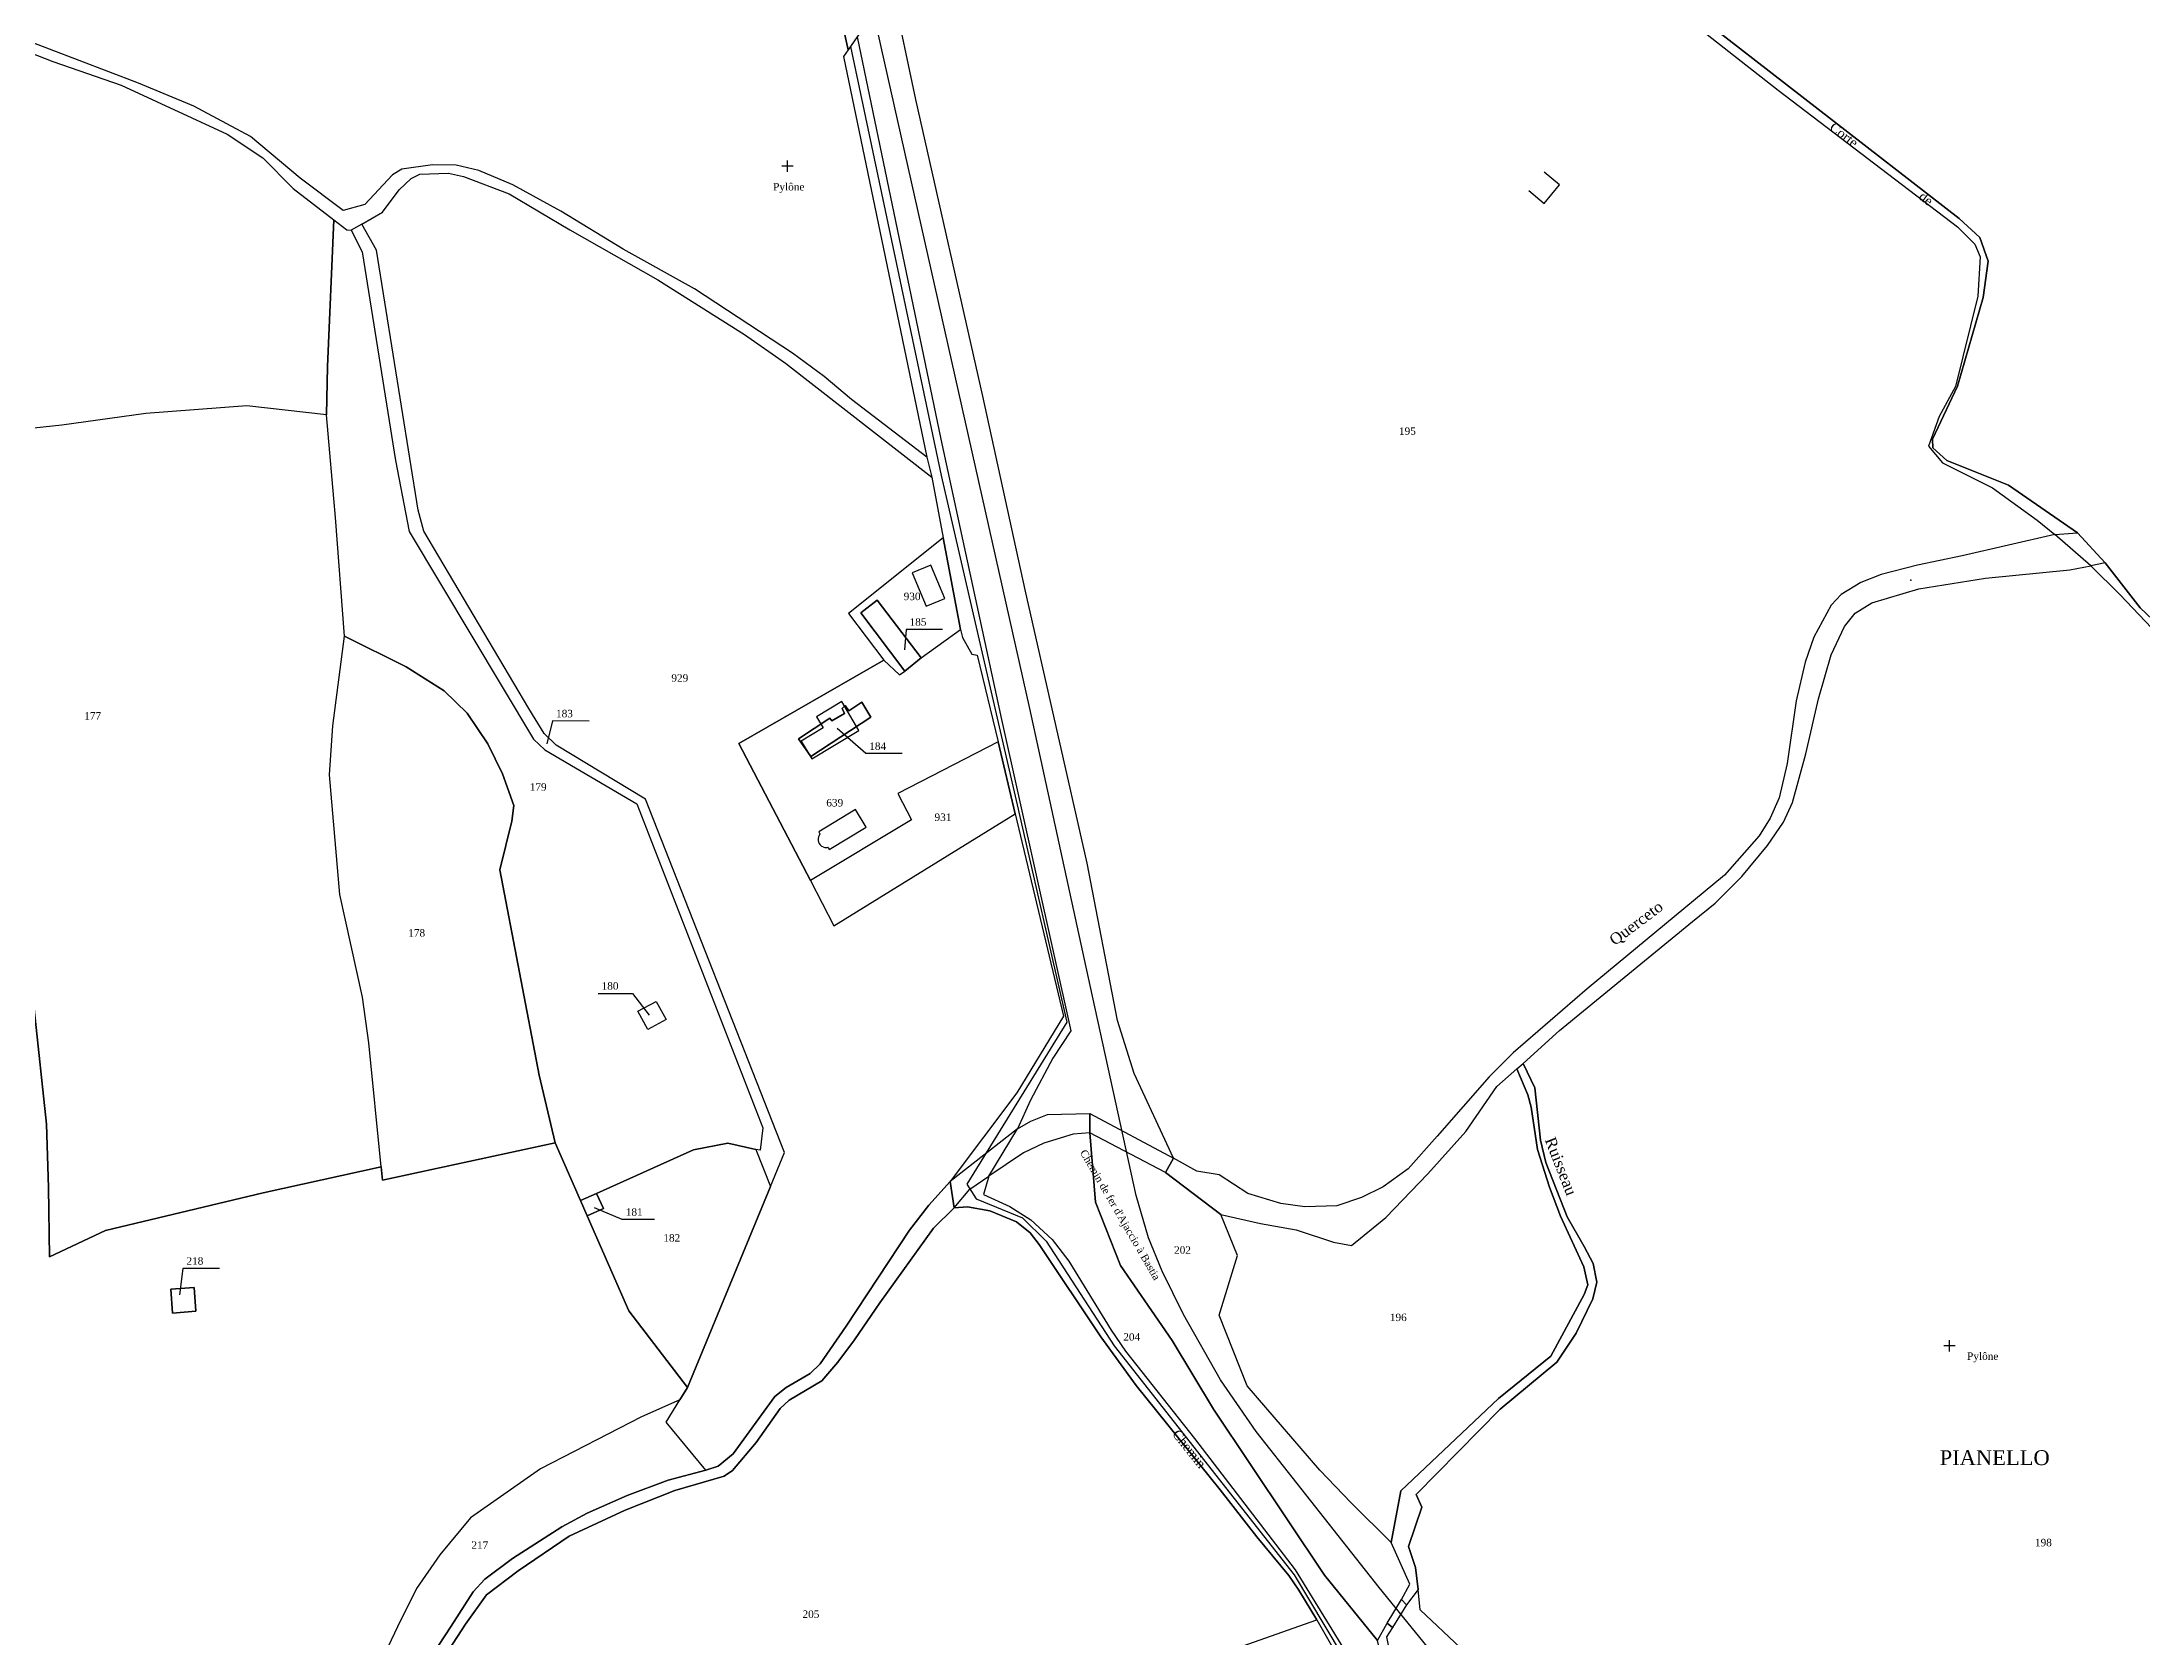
# Model space of a CAD drawing. Extents: x 1208104 to 1212743, y 6150498 to 6153217.
# Drawn here: x 1208965 to 1209529, y 6151953 to 6152381 of the extents above; entities that cross this region are included whole.
import ezdxf

# ---------------------------------------------------------------- set-up
doc = ezdxf.new("R2010")
doc.units = 0
doc.linetypes.add('CONTINU', pattern=[0])
doc.layers.get('0').update_dxf_attribs({"linetype": 'CONTINU'})
for name, color, linetype in [('1FLECHEFL', 7, 'CONTINU'), ('1LIEUDIT', 7, 'CONTINU'), ('1PARCELLE', 7, 'CONTINU'), ('1SUBDSECT', 7, 'CONTINU'), ('1TRONFLUV', 7, 'CONTINU'), ('1TROUPARCELLE', 7, 'CONTINU'), ('1ZONCOMM', 7, 'CONTINU'), ('3BATIDUR', 7, 'CONTINU'), ('3CALVAIRE', 7, 'CONTINU'), ('3CALVAIRETEX', 7, 'CONTINU'), ('3FISCLINE', 7, 'CONTINUOUS'), ('3FLECHEPAR', 7, 'CONTINU'), ('3LIEUDITTEX', 7, 'CONTINU'), ('3PARCELLETEX', 7, 'CONTINU'), ('3PISCINE', 7, 'CONTINUOUS'), ('3PONT', 7, 'CONTINU'), ('3SNCF', 7, 'CONTINU'), ('3SNCFTEX', 7, 'CONTINU'), ('3TRONFLUVTEX', 7, 'CONTINU'), ('3ZONCOMMTEX', 7, 'CONTINU')]:
    doc.layers.add(name, color=color, linetype=linetype)
doc.styles.get("Standard").update_dxf_attribs({"font": 'Times New Roman'})

# ---------------------------------------------------------------- blocks, each defined once
blk = doc.blocks.new('DETATOPO')
for points in [[(-1.5, 0), (1.5, 0)], [(0, -1.5), (0, 1.5)]]:
    blk.add_lwpolyline(points)
blk = doc.blocks.new('FLECHRU1')
blk.add_point((0, 0))

msp = doc.modelspace()

# ---------------------------------------------------------------- linework, layer by layer
at = {"layer": '1LIEUDIT'}
for points in [[(1209167.91, 6152441.97), (1209181.71, 6152379.26), (1209180.45, 6152377.42), (1209202.87, 6152269.96), (1209202.87, 6152269.96), (1209204.19, 6152264.63), (1209207.23, 6152248.34), (1209211.88, 6152223.82), (1209212.41, 6152221.65), (1209214.89, 6152217.16), (1209216.31, 6152216.86), (1209222.01, 6152193.62), (1209226.53, 6152174.31), (1209239.5, 6152120.1), (1209227, 6152099.49), (1209209.14, 6152075.77), (1209203.37, 6152069.43), (1209198.23, 6152062.67), (1209181.21, 6152036.97), (1209174.24, 6152026.82), (1209171.56, 6152024.26), (1209165.09, 6152020.5), (1209162.05, 6152018.1), (1209150.9, 6152002.7), (1209146.9, 6151999.45), (1209143.56, 6151998.38), (1209132.95, 6152011.24), (1209136.62, 6152017.24), (1209138.63, 6152020.49), (1209122.93, 6152041.09), (1209111.74, 6152066.54), (1209109.94, 6152070.67), (1209103.18, 6152086.1), (1209056.83, 6152076.11), (1209056.45, 6152079.71), (1209024.81, 6152072.68), (1208982.53, 6152062.62), (1208967.53, 6152055.58), (1208967.18, 6152074.17), (1208966.67, 6152091.16), (1208963.41, 6152122.07)], [(1209167.91, 6152441.97), (1209181.71, 6152379.26), (1209180.45, 6152377.42), (1209202.87, 6152269.96), (1209202.87, 6152269.96), (1209204.19, 6152264.63), (1209207.23, 6152248.34), (1209211.88, 6152223.82), (1209212.41, 6152221.65), (1209214.89, 6152217.16), (1209216.31, 6152216.86), (1209222.01, 6152193.62), (1209226.53, 6152174.31), (1209239.5, 6152120.1), (1209227, 6152099.49), (1209209.14, 6152075.77), (1209210.13, 6152068.65), (1209213.76, 6152068.97), (1209219.74, 6152067.86), (1209226.91, 6152064.9), (1209230.54, 6152062), (1209232.94, 6152058.89), (1209249.55, 6152034.07), (1209258.98, 6152021.06), (1209281.57, 6151993.08), (1209291.33, 6151980.47), (1209299.97, 6151970.08), (1209302.66, 6151966.12), (1209307.42, 6151958.17), (1209316.43, 6151942.56)], [(1209538.27, 6152220.2), (1209528.35, 6152229.64), (1209518.92, 6152241.71), (1209511.55, 6152249.73), (1209493.03, 6152262.46), (1209476.44, 6152269.14), (1209472.74, 6152272.51), (1209472.61, 6152274.84), (1209479.32, 6152289.08), (1209486.2, 6152312.83), (1209487.53, 6152322.6), (1209485.34, 6152328.88), (1209479.77, 6152334.03), (1209404.12, 6152392.78)], [(1209056.74, 6151928.26), (1209075.24, 6151956.47), (1209081.12, 6151965.74), (1209084.27, 6151969.11), (1209091.7, 6151974.68), (1209104.9, 6151983.17), (1209111.68, 6151986.79), (1209122.43, 6151991.55), (1209133.47, 6151995.61), (1209143.56, 6151998.38), (1209132.95, 6152011.24), (1209136.62, 6152017.24), (1209138.63, 6152020.49), (1209122.93, 6152041.09), (1209111.74, 6152066.54), (1209109.94, 6152070.67), (1209103.18, 6152086.1), (1209056.83, 6152076.11), (1209056.45, 6152079.71), (1209024.81, 6152072.68), (1208982.53, 6152062.62), (1208967.53, 6152055.58), (1208967.18, 6152074.17), (1208966.67, 6152091.16), (1208963.41, 6152122.07)], [(1209056.74, 6151928.26), (1209075.24, 6151956.47), (1209081.12, 6151965.74), (1209084.27, 6151969.11), (1209091.7, 6151974.68), (1209104.9, 6151983.17), (1209111.68, 6151986.79), (1209122.43, 6151991.55), (1209133.47, 6151995.61), (1209143.56, 6151998.38), (1209146.9, 6151999.45), (1209150.9, 6152002.7), (1209162.05, 6152018.1), (1209165.09, 6152020.5), (1209171.56, 6152024.26), (1209174.24, 6152026.82), (1209181.21, 6152036.97), (1209198.23, 6152062.67), (1209203.37, 6152069.43), (1209209.14, 6152075.77), (1209209.14, 6152075.77), (1209210.13, 6152068.65), (1209213.76, 6152068.97), (1209219.74, 6152067.86), (1209226.91, 6152064.9), (1209230.54, 6152062), (1209232.94, 6152058.89), (1209249.55, 6152034.07), (1209258.98, 6152021.06), (1209281.57, 6151993.08), (1209291.33, 6151980.47), (1209299.97, 6151970.08), (1209302.66, 6151966.12), (1209307.42, 6151958.17), (1209316.43, 6151942.56)]]:
    msp.add_lwpolyline(points, dxfattribs=at)
at = {"layer": '1PARCELLE'}
for points in [[(1209171.75, 6152448.15), (1209184.03, 6152386.4), (1209185.69, 6152387.79), (1209186.5, 6152385.87), (1209184.18, 6152382.69), (1209181.71, 6152379.26), (1209167.91, 6152441.97), (1209163.14, 6152454.23), (1209152.25, 6152474.33), (1209134.26, 6152507.43), (1209114.42, 6152547.58), (1209121.6, 6152552.07), (1209134.98, 6152518.01), (1209138.26, 6152511.41), (1209171.75, 6152448.15)], [(1209160.88, 6152074.45), (1209164.67, 6152083.55), (1209127.39, 6152178.27), (1209103.37, 6152192.74), (1209100.16, 6152195.94), (1209096.09, 6152202.59), (1209067.88, 6152250.16), (1209066.4, 6152255.81), (1209055.18, 6152325.5), (1209051.26, 6152332.52), (1209056.83, 6152335.7), (1209061.27, 6152341.66), (1209064.5, 6152344.7), (1209066.81, 6152345.94), (1209074.49, 6152346.14), (1209078.59, 6152345.29), (1209090.82, 6152340.64), (1209107.07, 6152331.01), (1209130.68, 6152317.6), (1209153.9, 6152302.87), (1209164.89, 6152295.23), (1209204.19, 6152264.63), (1209207.23, 6152248.34), (1209181.86, 6152228.06), (1209191.31, 6152215.53), (1209152.41, 6152193.23), (1209171.6, 6152156.49), (1209177.86, 6152144.28), (1209226.53, 6152174.31), (1209239.5, 6152120.1), (1209227, 6152099.49), (1209209.14, 6152075.77), (1209203.37, 6152069.43), (1209198.23, 6152062.67), (1209181.21, 6152036.97), (1209174.24, 6152026.82), (1209171.56, 6152024.26), (1209165.09, 6152020.5), (1209162.05, 6152018.1), (1209150.9, 6152002.7), (1209146.9, 6151999.45), (1209143.56, 6151998.38), (1209132.95, 6152011.24), (1209136.62, 6152017.24), (1209138.63, 6152020.49), (1209160.88, 6152074.45)], [(1209103.18, 6152086.1), (1209098.87, 6152104.31), (1209088.33, 6152159.32), (1209091.55, 6152172.38), (1209092.09, 6152176.63), (1209089.03, 6152185.12), (1209085.07, 6152193.1), (1209079.52, 6152201.33), (1209073.36, 6152207.32), (1209063.15, 6152213.74), (1209046.59, 6152222.02), (1209044.24, 6152253.84), (1209041.78, 6152281.38), (1209042.04, 6152294.31), (1209043.75, 6152333.68), (1209047.21, 6152330.99), (1209048.4, 6152330.84), (1209051.34, 6152325.09), (1209060.31, 6152269.13), (1209063.94, 6152250.03), (1209097.31, 6152194.42), (1209100.34, 6152191.51), (1209125.08, 6152177.02), (1209158.83, 6152090.13), (1209158.17, 6152084.19), (1209156.97, 6152084.33), (1209149.45, 6152086.03), (1209140.26, 6152084.21), (1209114.24, 6152072.55), (1209109.94, 6152070.67), (1209103.18, 6152086.1)], [(1209160.88, 6152074.45), (1209164.67, 6152083.55), (1209127.39, 6152178.27), (1209103.37, 6152192.74), (1209100.16, 6152195.94), (1209096.09, 6152202.59), (1209067.88, 6152250.16), (1209066.4, 6152255.81), (1209055.18, 6152325.5), (1209051.26, 6152332.52), (1209048.4, 6152330.84), (1209051.34, 6152325.09), (1209060.31, 6152269.13), (1209063.94, 6152250.03), (1209097.31, 6152194.42), (1209100.34, 6152191.51), (1209125.08, 6152177.02), (1209158.83, 6152090.13), (1209158.17, 6152084.19), (1209156.97, 6152084.33), (1209160.88, 6152074.45)], [(1209207.23, 6152248.34), (1209181.86, 6152228.06), (1209191.31, 6152215.53), (1209195.51, 6152211.66), (1209196.91, 6152212.62), (1209185.09, 6152228.23), (1209189.52, 6152231.66), (1209201.34, 6152216.15), (1209211.88, 6152223.82), (1209207.23, 6152248.34)], [(1209201.34, 6152216.15), (1209196.91, 6152212.62), (1209185.09, 6152228.23), (1209189.52, 6152231.66), (1209201.34, 6152216.15)], [(1209103.18, 6152086.1), (1209056.83, 6152076.11), (1209056.45, 6152079.71), (1209053.12, 6152112.96), (1209051.49, 6152125.2), (1209045.4, 6152152.7), (1209042.64, 6152184.82), (1209043.46, 6152197.97), (1209046.59, 6152222.02), (1209063.15, 6152213.74), (1209073.36, 6152207.32), (1209079.52, 6152201.33), (1209085.07, 6152193.1), (1209089.03, 6152185.12), (1209092.09, 6152176.63), (1209091.55, 6152172.38), (1209088.33, 6152159.32), (1209098.87, 6152104.31), (1209103.18, 6152086.1)], [(1209152.41, 6152193.23), (1209191.31, 6152215.53), (1209195.51, 6152211.66), (1209196.91, 6152212.62), (1209201.34, 6152216.15), (1209211.88, 6152223.82), (1209212.41, 6152221.65), (1209214.89, 6152217.16), (1209216.31, 6152216.86), (1209222.01, 6152193.62), (1209195.03, 6152179.78), (1209198.76, 6152172.73), (1209171.6, 6152156.49), (1209152.41, 6152193.23)], [(1209176.86, 6152200.04), (1209168.43, 6152194.49), (1209171.69, 6152189.75), (1209187.84, 6152200.27), (1209185.37, 6152204.26), (1209181.95, 6152202), (1209180.92, 6152203.37), (1209180.13, 6152202.63), (1209180.78, 6152201.25), (1209177.38, 6152199.29), (1209176.86, 6152200.04)], [(1209171.6, 6152156.49), (1209177.86, 6152144.28), (1209226.53, 6152174.31), (1209222.01, 6152193.62), (1209195.03, 6152179.78), (1209198.76, 6152172.73), (1209171.6, 6152156.49)], [(1209128.02, 6152116.54), (1209125.32, 6152121.4), (1209130.2, 6152123.99), (1209132.9, 6152119.24), (1209128.02, 6152116.54)], [(1209327.42, 6151978.94), (1209316.65, 6151989.55), (1209308.28, 6151998.37), (1209288.79, 6152020.91), (1209281.26, 6152039.86), (1209286.19, 6152055.95), (1209281.7, 6152066.9), (1209292.37, 6152064.49), (1209301.95, 6152062.83), (1209311.97, 6152059.46), (1209316.72, 6152058.6), (1209325.98, 6152066.08), (1209337.28, 6152077.78), (1209347.47, 6152089.18), (1209355.72, 6152101.21), (1209361.09, 6152105.94), (1209364.07, 6152098.98), (1209364.92, 6152095.71), (1209366.64, 6152084.35), (1209369.84, 6152074.26), (1209372.86, 6152066.44), (1209379.09, 6152052.85), (1209380.18, 6152048.01), (1209379.13, 6152045.46), (1209370.27, 6152028.9), (1209356.18, 6152017.6), (1209329.99, 6151992.75), (1209327.42, 6151978.94)], [(1209160.88, 6152074.45), (1209138.63, 6152020.49), (1209122.93, 6152041.09), (1209111.74, 6152066.54), (1209116.09, 6152068.49), (1209114.24, 6152072.55), (1209140.26, 6152084.21), (1209149.45, 6152086.03), (1209156.97, 6152084.33), (1209160.88, 6152074.45)], [(1209111.74, 6152066.54), (1209109.94, 6152070.67), (1209114.24, 6152072.55), (1209116.09, 6152068.49), (1209111.74, 6152066.54)], [(1209006.32, 6152047.32), (1209000.02, 6152046.88), (1209000.51, 6152040.48), (1209006.76, 6152040.95), (1209006.32, 6152047.32)], [(1209143.56, 6151998.38), (1209132.95, 6152011.24), (1209136.62, 6152017.24), (1209126.27, 6152012.67), (1209099.23, 6151998.7), (1209080.39, 6151985.54), (1209072.18, 6151975.6), (1209065.93, 6151966.62), (1209060.8, 6151956.35), (1209055.85, 6151945.77), (1209051.83, 6151933.22), (1209045.97, 6151914.62), (1209056.74, 6151928.26), (1209075.24, 6151956.47), (1209081.12, 6151965.74), (1209084.27, 6151969.11), (1209091.7, 6151974.68), (1209104.9, 6151983.17), (1209111.68, 6151986.79), (1209122.43, 6151991.55), (1209133.47, 6151995.61), (1209143.56, 6151998.38)]]:
    msp.add_lwpolyline(points, close=True, dxfattribs=at)
for points in [[(1209167.91, 6152441.97), (1209181.71, 6152379.26), (1209180.45, 6152377.42), (1209202.87, 6152269.96), (1209182.62, 6152285.45), (1209182.62, 6152285.45), (1209175.3, 6152291.65), (1209166.81, 6152297.92), (1209140.53, 6152315.18), (1209121.34, 6152325.79), (1209104.65, 6152336.02), (1209091.82, 6152343.08), (1209082.66, 6152346.84), (1209076.61, 6152348.34), (1209070.19, 6152348.39), (1209061.98, 6152347.23), (1209059.53, 6152345.7), (1209052.05, 6152337.75), (1209046.27, 6152336.15), (1209034.71, 6152344.8), (1209021.37, 6152356), (1209006.21, 6152364.15), (1208991.33, 6152370.33), (1208959.49, 6152382.5)], [(1209356.83, 6151940.52), (1209335.19, 6151960.85), (1209334.61, 6151966.33), (1209331.53, 6151962.18), (1209330.13, 6151963.64), (1209332.39, 6151967.72), (1209327.42, 6151978.94), (1209316.65, 6151989.55), (1209308.28, 6151998.37), (1209288.79, 6152020.91), (1209281.26, 6152039.86), (1209286.19, 6152055.95), (1209281.7, 6152066.9), (1209266.83, 6152078.15), (1209269.04, 6152082.04), (1209258.46, 6152104.68), (1209254.03, 6152118.9), (1209245.83, 6152161.08), (1209229.23, 6152234.42), (1209217.86, 6152286.33), (1209199.93, 6152365.96), (1209193.69, 6152395.11)], [(1209403.51, 6152390.19), (1209431.18, 6152368.42), (1209479.31, 6152331.77), (1209484.01, 6152327.11), (1209485.36, 6152323.76), (1209484.76, 6152313.18), (1209478.77, 6152288.99), (1209474.42, 6152280.88), (1209471.54, 6152272.96), (1209475.26, 6152268.52), (1209488.69, 6152261.78), (1209500.69, 6152253.09), (1209505.4, 6152249.25), (1209480.58, 6152243.57), (1209468.63, 6152241.07), (1209458.85, 6152238.53), (1209453.4, 6152236.39), (1209448.09, 6152233.14), (1209445.41, 6152230.27), (1209440.82, 6152221.74), (1209438.46, 6152215), (1209436.07, 6152204.68), (1209433.64, 6152187.83), (1209431.51, 6152178.67), (1209429.05, 6152173.18), (1209426.08, 6152168.45), (1209416.82, 6152157.94), (1209379.94, 6152127.39), (1209360.13, 6152110.23), (1209353.7, 6152103.82), (1209339.71, 6152087.87), (1209331.98, 6152079.18), (1209325.23, 6152074.36), (1209319.45, 6152071.46), (1209312.81, 6152069.2), (1209304.22, 6152068.99), (1209297.81, 6152069.86), (1209288.97, 6152072.56), (1209281.25, 6152077.56), (1209275.31, 6152078.48), (1209269.04, 6152082.04), (1209269.04, 6152082.04), (1209258.46, 6152104.68), (1209254.03, 6152118.9), (1209245.83, 6152161.08), (1209229.23, 6152234.42), (1209217.86, 6152286.33), (1209199.93, 6152365.96), (1209193.69, 6152395.11)], [(1209184.18, 6152382.69), (1209206.63, 6152274.82), (1209222.87, 6152199.65), (1209241.51, 6152116.13), (1209236.66, 6152108.81), (1209230.66, 6152097.58), (1209227.12, 6152089.92), (1209230.71, 6152091.92), (1209235.18, 6152093.68), (1209246.59, 6152094.03), (1209246.55, 6152088.77), (1209246.55, 6152088.77), (1209248.07, 6152070.17), (1209254.76, 6152053.18), (1209268.62, 6152033.07), (1209279.71, 6152014.72), (1209309.55, 6151970.21), (1209323.7, 6151952.69), (1209326.33, 6151957.27), (1209327.77, 6151956.14), (1209326.16, 6151953.6), (1209327.34, 6151947.78)], [(1208958.09, 6152380.18), (1208968.35, 6152376.13), (1208986.68, 6152369.76), (1209015.19, 6152356.6), (1209024.68, 6152350.29), (1209032.89, 6152342.07), (1209043.75, 6152333.68), (1209042.04, 6152294.31), (1209041.78, 6152281.38), (1209020.45, 6152283.8), (1208993.32, 6152281.67), (1208970.84, 6152278.62), (1208942.38, 6152275.51)], [(1208963.41, 6152122.07), (1208966.67, 6152091.16), (1208967.18, 6152074.17), (1208967.53, 6152055.58), (1208982.53, 6152062.62), (1209024.81, 6152072.68), (1209056.45, 6152079.71), (1209053.12, 6152112.96), (1209051.49, 6152125.2), (1209045.4, 6152152.7), (1209042.64, 6152184.82), (1209043.46, 6152197.97), (1209046.59, 6152222.02), (1209044.24, 6152253.84), (1209041.78, 6152281.38), (1209041.78, 6152281.38), (1209020.45, 6152283.8), (1208993.32, 6152281.67), (1208970.84, 6152278.62), (1208942.38, 6152275.51)], [(1209356.83, 6151940.52), (1209335.19, 6151960.85), (1209334.61, 6151966.33), (1209333.9, 6151972.25), (1209332.05, 6151977.87), (1209335.59, 6151988.4), (1209334.15, 6151991.77), (1209356.61, 6152014.67), (1209371.82, 6152027.29), (1209376.99, 6152035.1), (1209381.53, 6152044.3), (1209382.57, 6152048.72), (1209381.58, 6152053.73), (1209379.18, 6152058.36), (1209374.58, 6152066.32), (1209368.91, 6152080.88), (1209367.46, 6152086.82), (1209365.98, 6152100.84), (1209362.8, 6152107.43), (1209372.58, 6152116.29), (1209408.19, 6152145.44), (1209414.3, 6152150.4), (1209421.44, 6152157.53), (1209428.34, 6152165.82), (1209432.69, 6152172.1), (1209435.05, 6152177.35), (1209438.62, 6152190.44), (1209441.99, 6152205.21), (1209445.43, 6152216.98), (1209449.05, 6152224.56), (1209451.83, 6152228.21), (1209456.31, 6152230.95), (1209468.95, 6152234.72), (1209486.79, 6152237.59), (1209509.43, 6152239.81), (1209515.11, 6152240.85), (1209522.96, 6152233.07), (1209536.44, 6152218.91)], [(1208963.41, 6152122.07), (1208966.67, 6152091.16), (1208967.18, 6152074.17), (1208967.53, 6152055.58), (1208982.53, 6152062.62), (1209024.81, 6152072.68), (1209056.45, 6152079.71), (1209056.83, 6152076.11), (1209103.18, 6152086.1), (1209109.94, 6152070.67), (1209111.74, 6152066.54), (1209122.93, 6152041.09), (1209138.63, 6152020.49), (1209136.62, 6152017.24), (1209126.27, 6152012.67), (1209099.23, 6151998.7), (1209080.39, 6151985.54), (1209072.18, 6151975.6), (1209065.93, 6151966.62), (1209060.8, 6151956.35), (1209055.85, 6151945.77)], [(1209323.7, 6151952.69), (1209309.55, 6151970.21), (1209279.71, 6152014.72), (1209268.62, 6152033.07), (1209254.76, 6152053.18), (1209248.07, 6152070.17), (1209246.55, 6152088.77), (1209246.55, 6152088.77), (1209242.09, 6152088.47), (1209234.19, 6152086.04), (1209228.8, 6152083.43), (1209219.49, 6152077.19), (1209218.04, 6152072.28), (1209225.1, 6152069.08), (1209230.7, 6152065.44), (1209236.43, 6152060.19), (1209240.94, 6152054.36), (1209252.25, 6152035.85), (1209256.14, 6152030.29), (1209274.62, 6152006.8), (1209301.69, 6151971.64), (1209319.14, 6151943.12)], [(1209276.82, 6151947.35), (1209307.42, 6151958.17), (1209302.66, 6151966.12), (1209299.97, 6151970.08), (1209291.33, 6151980.47), (1209281.57, 6151993.08), (1209258.98, 6152021.06), (1209249.55, 6152034.07), (1209232.94, 6152058.89), (1209230.54, 6152062), (1209226.91, 6152064.9), (1209219.74, 6152067.86), (1209213.76, 6152068.97), (1209210.13, 6152068.65), (1209204.62, 6152063.26), (1209190.23, 6152043.22), (1209183.47, 6152033.28), (1209178.97, 6152027.28), (1209174.68, 6152022.25), (1209165.95, 6152017.11), (1209163.49, 6152014.88), (1209157.03, 6152005.74), (1209150.7, 6151998.25), (1209148.48, 6151996.72), (1209135.21, 6151992.87), (1209121.88, 6151987.59), (1209106.92, 6151980.66), (1209093.21, 6151971.38), (1209084.68, 6151964.94), (1209079.04, 6151957), (1209051.76, 6151914.97)], [(1209276.82, 6151947.35), (1209307.42, 6151958.17), (1209316.43, 6151942.56)]]:
    msp.add_lwpolyline(points, dxfattribs=at)
at = {"layer": '1SUBDSECT'}
msp.add_lwpolyline([(1209404.12, 6152392.78), (1209479.77, 6152334.03), (1209485.34, 6152328.88), (1209487.53, 6152322.6), (1209486.2, 6152312.83), (1209479.32, 6152289.08), (1209472.61, 6152274.84), (1209472.74, 6152272.51), (1209476.44, 6152269.14), (1209493.03, 6152262.46), (1209511.55, 6152249.73), (1209518.92, 6152241.71), (1209528.35, 6152229.64), (1209538.27, 6152220.2)], dxfattribs=at)
at = {"layer": '1TRONFLUV'}
for points in [[(1209362.8, 6152107.43), (1209372.58, 6152116.29), (1209408.19, 6152145.44), (1209414.3, 6152150.4), (1209421.44, 6152157.53), (1209428.34, 6152165.82), (1209432.69, 6152172.1), (1209435.05, 6152177.35), (1209438.62, 6152190.44), (1209441.99, 6152205.21), (1209445.43, 6152216.98), (1209449.05, 6152224.56), (1209451.83, 6152228.21), (1209456.31, 6152230.95), (1209468.95, 6152234.72), (1209486.79, 6152237.59), (1209509.43, 6152239.81), (1209515.11, 6152240.85), (1209505.4, 6152249.25), (1209480.58, 6152243.57), (1209468.63, 6152241.07), (1209458.85, 6152238.53), (1209453.4, 6152236.39), (1209448.09, 6152233.14), (1209445.41, 6152230.27), (1209440.82, 6152221.74), (1209438.46, 6152215), (1209436.07, 6152204.68), (1209433.64, 6152187.83), (1209431.51, 6152178.67), (1209429.05, 6152173.18), (1209426.08, 6152168.45), (1209416.82, 6152157.94), (1209379.94, 6152127.39), (1209360.13, 6152110.23), (1209353.7, 6152103.82), (1209339.71, 6152087.87), (1209331.98, 6152079.18), (1209325.23, 6152074.36), (1209319.45, 6152071.46), (1209312.81, 6152069.2), (1209304.22, 6152068.99), (1209297.81, 6152069.86), (1209288.97, 6152072.56), (1209281.25, 6152077.56), (1209275.31, 6152078.48), (1209269.04, 6152082.04), (1209266.83, 6152078.15), (1209281.7, 6152066.9), (1209292.37, 6152064.49), (1209301.95, 6152062.83), (1209311.97, 6152059.46), (1209316.72, 6152058.6), (1209325.98, 6152066.08), (1209337.28, 6152077.78), (1209347.47, 6152089.18), (1209355.72, 6152101.21), (1209361.09, 6152105.94), (1209362.8, 6152107.43)], [(1209361.09, 6152105.94), (1209362.8, 6152107.43), (1209365.98, 6152100.84), (1209367.46, 6152086.82), (1209368.91, 6152080.88), (1209374.58, 6152066.32), (1209379.18, 6152058.36), (1209381.58, 6152053.73), (1209382.57, 6152048.72), (1209381.53, 6152044.3), (1209376.99, 6152035.1), (1209371.82, 6152027.29), (1209356.61, 6152014.67), (1209334.15, 6151991.77), (1209335.59, 6151988.4), (1209332.05, 6151977.87), (1209333.9, 6151972.25), (1209334.61, 6151966.33), (1209331.53, 6151962.18), (1209330.13, 6151963.64), (1209332.39, 6151967.72), (1209327.42, 6151978.94), (1209329.99, 6151992.75), (1209356.18, 6152017.6), (1209370.27, 6152028.9), (1209379.13, 6152045.46), (1209380.18, 6152048.01), (1209379.09, 6152052.85), (1209372.86, 6152066.44), (1209369.84, 6152074.26), (1209366.64, 6152084.35), (1209364.92, 6152095.71), (1209364.07, 6152098.98), (1209361.09, 6152105.94)], [(1209246.59, 6152094.03), (1209246.55, 6152088.77), (1209242.09, 6152088.47), (1209234.19, 6152086.04), (1209228.8, 6152083.43), (1209219.49, 6152077.19), (1209227.12, 6152089.92), (1209230.71, 6152091.92), (1209235.18, 6152093.68), (1209246.59, 6152094.03)], [(1209323.7, 6151952.69), (1209326.33, 6151957.27), (1209327.77, 6151956.14), (1209326.16, 6151953.6), (1209327.34, 6151947.78), (1209326.3, 6151939.15), (1209325.02, 6151947.3), (1209323.7, 6151952.69)]]:
    msp.add_lwpolyline(points, close=True, dxfattribs=at)
msp.add_lwpolyline([(1209051.76, 6151914.97), (1209079.04, 6151957), (1209084.68, 6151964.94), (1209093.21, 6151971.38), (1209106.92, 6151980.66), (1209121.88, 6151987.59), (1209135.21, 6151992.87), (1209148.48, 6151996.72), (1209150.7, 6151998.25), (1209157.03, 6152005.74), (1209163.49, 6152014.88), (1209165.95, 6152017.11), (1209174.68, 6152022.25), (1209178.97, 6152027.28), (1209183.47, 6152033.28), (1209190.23, 6152043.22), (1209204.62, 6152063.26), (1209210.13, 6152068.65), (1209209.14, 6152075.77), (1209203.37, 6152069.43), (1209198.23, 6152062.67), (1209181.21, 6152036.97), (1209174.24, 6152026.82), (1209171.56, 6152024.26), (1209165.09, 6152020.5), (1209162.05, 6152018.1), (1209150.9, 6152002.7), (1209146.9, 6151999.45), (1209143.56, 6151998.38), (1209133.47, 6151995.61), (1209122.43, 6151991.55), (1209111.68, 6151986.79), (1209104.9, 6151983.17), (1209091.7, 6151974.68), (1209084.27, 6151969.11), (1209081.12, 6151965.74), (1209075.24, 6151956.47), (1209056.74, 6151928.26)], dxfattribs=at)
at = {"layer": '1TROUPARCELLE'}
for points in [[(1209168.43, 6152194.49), (1209176.86, 6152200.04), (1209177.38, 6152199.29), (1209180.78, 6152201.25), (1209180.13, 6152202.63), (1209180.92, 6152203.37), (1209181.95, 6152202), (1209185.37, 6152204.26), (1209187.84, 6152200.27), (1209171.69, 6152189.75), (1209168.43, 6152194.49)], [(1209125.32, 6152121.4), (1209130.2, 6152123.99), (1209132.9, 6152119.24), (1209128.02, 6152116.54), (1209125.32, 6152121.4)], [(1209000.02, 6152046.88), (1209006.32, 6152047.32), (1209006.76, 6152040.95), (1209000.51, 6152040.48), (1209000.02, 6152046.88)]]:
    msp.add_lwpolyline(points, close=True, dxfattribs=at)
at = {"layer": '1ZONCOMM'}
for points in [[(1209404.12, 6152392.78), (1209479.77, 6152334.03), (1209485.34, 6152328.88), (1209487.53, 6152322.6), (1209486.2, 6152312.83), (1209479.32, 6152289.08), (1209472.61, 6152274.84), (1209472.74, 6152272.51), (1209476.44, 6152269.14), (1209493.03, 6152262.46), (1209511.55, 6152249.73), (1209518.92, 6152241.71), (1209528.35, 6152229.64), (1209538.27, 6152220.2)], [(1209404.12, 6152392.78), (1209479.77, 6152334.03), (1209485.34, 6152328.88), (1209487.53, 6152322.6), (1209486.2, 6152312.83), (1209479.32, 6152289.08), (1209472.61, 6152274.84), (1209472.74, 6152272.51), (1209476.44, 6152269.14), (1209493.03, 6152262.46), (1209511.55, 6152249.73), (1209518.92, 6152241.71), (1209528.35, 6152229.64), (1209538.27, 6152220.2)], [(1209404.12, 6152392.78), (1209479.77, 6152334.03), (1209485.34, 6152328.88), (1209487.53, 6152322.6), (1209486.2, 6152312.83), (1209479.32, 6152289.08), (1209472.61, 6152274.84), (1209472.74, 6152272.51), (1209476.44, 6152269.14), (1209493.03, 6152262.46), (1209511.55, 6152249.73), (1209518.92, 6152241.71), (1209528.35, 6152229.64), (1209538.27, 6152220.2)], [(1209404.12, 6152392.78), (1209479.77, 6152334.03), (1209485.34, 6152328.88), (1209487.53, 6152322.6), (1209486.2, 6152312.83), (1209479.32, 6152289.08), (1209472.61, 6152274.84), (1209472.74, 6152272.51), (1209476.44, 6152269.14), (1209493.03, 6152262.46), (1209511.55, 6152249.73), (1209518.92, 6152241.71), (1209528.35, 6152229.64), (1209538.27, 6152220.2)], [(1209182.36, 6152380.17), (1209206.64, 6152265.13), (1209227.08, 6152176.76), (1209240.43, 6152118.52), (1209213.54, 6152075.06), (1209216.1, 6152071.14), (1209228.53, 6152066.02), (1209234.88, 6152059.75), (1209253.05, 6152031.67), (1209301.35, 6151970.29), (1209318.08, 6151942.27)]]:
    msp.add_lwpolyline(points, dxfattribs=at)
at = {"layer": '3BATIDUR'}
for points in [[(1209202.62, 6152230.06), (1209207.63, 6152232.13), (1209203.95, 6152241.07), (1209198.93, 6152239), (1209202.62, 6152230.06)], [(1209196.91, 6152212.62), (1209201.34, 6152216.15), (1209189.52, 6152231.66), (1209185.09, 6152228.23), (1209196.91, 6152212.62)], [(1209171.98, 6152189.07), (1209184.59, 6152196.7), (1209180.03, 6152204.49), (1209173.25, 6152200.39), (1209175.03, 6152197.44), (1209169.09, 6152193.85), (1209171.98, 6152189.07)], [(1209125.32, 6152121.4), (1209130.2, 6152123.99), (1209132.9, 6152119.24), (1209128.02, 6152116.54), (1209125.32, 6152121.4)], [(1209114.24, 6152072.55), (1209109.94, 6152070.67), (1209111.74, 6152066.54), (1209116.09, 6152068.49), (1209114.24, 6152072.55)], [(1209000.02, 6152046.88), (1209000.51, 6152040.48), (1209006.76, 6152040.95), (1209006.32, 6152047.32), (1209000.02, 6152046.88)]]:
    msp.add_lwpolyline(points, close=True, dxfattribs=at)
at = {"layer": '3FISCLINE'}
msp.add_lwpolyline([(1209364.3, 6152341.52), (1209368.46, 6152338), (1209372.57, 6152343.06), (1209368.41, 6152346.47)], dxfattribs=at)
at = {"layer": '3FLECHEPAR'}
for points in [[(1209207.08, 6152223.79), (1209197.28, 6152223.8), (1209196.83, 6152218.34)], [(1209112.24, 6152199.23), (1209102.45, 6152199.25), (1209100.9, 6152193.13)], [(1209196.25, 6152190.49), (1209186.47, 6152190.51), (1209178.77, 6152197.21)], [(1209114.68, 6152126.2), (1209123.92, 6152126.18), (1209128.33, 6152120.32)], [(1209129.82, 6152065.55), (1209121.12, 6152065.55), (1209113.66, 6152068.72)], [(1209013.08, 6152052.41), (1209003.29, 6152052.42), (1209002.35, 6152045.32)]]:
    msp.add_lwpolyline(points, dxfattribs=at)
at = {"layer": '3PISCINE'}
msp.add_lwpolyline([(1209173.83, 6152169.51), (1209174.17, 6152168.95), (1209173.94, 6152168.57), (1209173.75, 6152168.15), (1209173.67, 6152167.7), (1209173.67, 6152167.24), (1209173.78, 6152166.79), (1209173.98, 6152166.38), (1209174.25, 6152166.01), (1209174.6, 6152165.71), (1209175, 6152165.49), (1209175.44, 6152165.36), (1209175.9, 6152165.32), (1209176.19, 6152165.35), (1209176.32, 6152165.42), (1209176.43, 6152165.23), (1209176.68, 6152164.8), (1209186.55, 6152170.76), (1209183.69, 6152175.48), (1209173.83, 6152169.51)], close=True, dxfattribs=at)
at = {"layer": '3PONT'}
for points in [[(1209515.11, 6152240.85), (1209505.4, 6152249.25), (1209511.55, 6152249.73), (1209518.92, 6152241.71), (1209515.11, 6152240.85)], [(1209219.49, 6152077.19), (1209227.12, 6152089.92), (1209209.14, 6152075.77), (1209210.13, 6152068.65), (1209214.35, 6152073.68), (1209219.49, 6152077.19)], [(1209269.04, 6152082.04), (1209266.83, 6152078.15), (1209246.55, 6152088.77), (1209246.59, 6152094.03), (1209269.04, 6152082.04)], [(1209330.13, 6151963.64), (1209331.53, 6151962.18), (1209327.77, 6151956.14), (1209326.33, 6151957.27), (1209330.13, 6151963.64)]]:
    msp.add_lwpolyline(points, close=True, dxfattribs=at)
at = {"layer": '3SNCF'}
msp.add_lwpolyline([(1209338.22, 6151949.66), (1209324.15, 6151966.86), (1209291.19, 6152008.73), (1209281.65, 6152022.6), (1209271.67, 6152040.04), (1209265.93, 6152051.74), (1209262.3, 6152060.62), (1209258.95, 6152072.01), (1209246.66, 6152128.28), (1209230.45, 6152202.64), (1209212.23, 6152283.77), (1209190.63, 6152380.03), (1209171.9, 6152463.76), (1209160.32, 6152513.62), (1209155.7, 6152528.98), (1209148.48, 6152545.48), (1209140.94, 6152563.65)], dxfattribs=at)

# ---------------------------------------------------------------- block references
at = {"layer": '1FLECHEFL', "rotation": 11.4}
msp.add_blockref('FLECHRU1', (1209466.8, 6152237.04), dxfattribs=at)
at = {"layer": '3CALVAIRE', "rotation": 90}
for p in [(1209165.47, 6152348.06), (1209477.16, 6152031.69)]:
    msp.add_blockref('DETATOPO', p, dxfattribs=at)

# ---------------------------------------------------------------- texts
at = {"layer": '3CALVAIRETEX'}
for p in [(1209161.61, 6152341.53), (1209481.89, 6152027.92)]:
    msp.add_text('Pylône', height=2, dxfattribs=at).set_placement(p)
at = {"layer": '3LIEUDITTEX'}
msp.add_text('PIANELLO', height=4, dxfattribs=at).set_placement((1209474.53, 6151999.69))
at = {"layer": '3PARCELLETEX'}
for s, p in [('195', (1209329.49, 6152275.99)), ('930', (1209196.63, 6152231.66)), ('185', (1209198.2, 6152224.8)), ('929', (1209134.31, 6152209.78)), ('183', (1209103.37, 6152200.25)), ('177', (1208976.81, 6152199.64)), ('184', (1209187.39, 6152191.51)), ('179', (1209096.32, 6152180.56)), ('639', (1209175.87, 6152176.33)), ('931', (1209204.89, 6152172.44)), ('178', (1209063.72, 6152141.43)), ('180', (1209115.6, 6152127.2)), ('181', (1209122.07, 6152066.56)), ('182', (1209132.16, 6152059.63)), ('218', (1209004.22, 6152053.42)), ('202', (1209269.16, 6152056.37)), ('196', (1209327.04, 6152038.32)), ('204', (1209255.54, 6152033.07)), ('217', (1209080.67, 6151977.25)), ('198', (1209500.11, 6151977.93)), ('205', (1209169.48, 6151958.71))]:
    msp.add_text(s, height=2, dxfattribs=at).set_placement(p)
at = {"layer": '3SNCFTEX'}
msp.add_text("Chemin de fer d'Ajaccio à Bastia", height=2, rotation=300.1, dxfattribs=at).set_placement((1209243.86, 6152083.56))
at = {"layer": '3TRONFLUVTEX'}
for s, rotation, p in [('Querceto', 36.8, (1209387.35, 6152138.88)), ('Ruisseau', 291.5, (1209368.56, 6152086.91))]:
    msp.add_text(s, height=3, rotation=rotation, dxfattribs=at).set_placement(p)
at = {"layer": '3ZONCOMMTEX'}
for s, rotation, p in [('Corte', 322.4, (1209444.79, 6152358.03)), ('Corte', 322.4, (1209444.79, 6152358.03)), ('de', 322.4, (1209468.71, 6152339.46)), ('de', 322.4, (1209468.71, 6152339.46)), ('Chemin', 308.5, (1209268.53, 6152007.95))]:
    msp.add_text(s, height=2.5, rotation=rotation, dxfattribs=at).set_placement(p)

doc.saveas('drawing.dxf')
